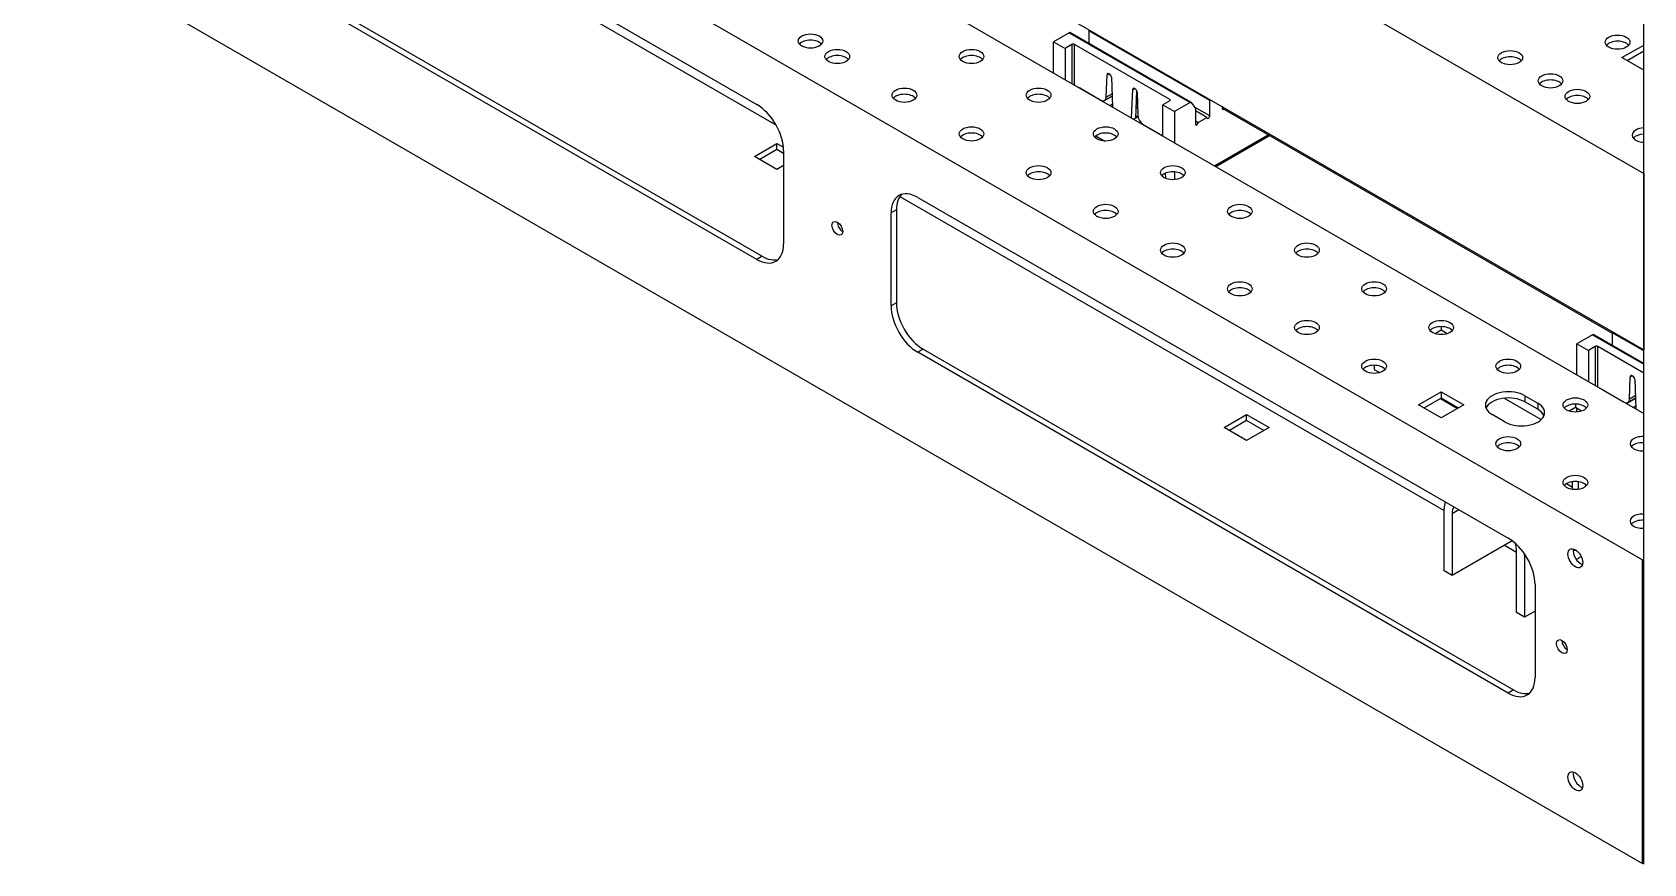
# Model space of a CAD drawing. Header units: millimetres. Extents: x -116965 to 323937, y 291661 to 566926.
# Drawn here: x -23888.4 to -23676.1, y 313618 to 313727.6 of the extents above; entities that cross this region are included whole.
import ezdxf

# ---------------------------------------------------------------- set-up
doc = ezdxf.new("R2010")
doc.units = ezdxf.units.MM
doc.layers.add('ALPHA', color=255, linetype='Continuous')

msp = doc.modelspace()

# ---------------------------------------------------------------- linework, layer by layer
at = {"layer": 'ALPHA'}
for p, q in [((-23676.075635, 313617.931199), (-23676.075635, 314087.416733)), ((-23888.030893, 313831.342993), (-23676.075635, 313708.970568)), ((-23888.030893, 313808.072841), (-23676.075635, 313685.700416)), ((-23871.413883, 313790.109916), (-23676.075635, 313677.331326)), ((-23888.384446, 313780.516081), (-23676.252412, 313658.041594)), ((-23870.706777, 313762.961405), (-23792.925031, 313718.054093)), ((-23852.817621, 313751.408351), (-23790.400154, 313715.37161)), ((-23792.925031, 313697.641678), (-23870.706777, 313742.54899)), ((-23869.99967, 313742.957238), (-23792.217924, 313698.049926)), ((-23888.384446, 313740.507749), (-23676.252412, 313618.033262)), ((-23751.761776, 313727.516954), (-23753.822735, 313726.327058)), ((-23751.761776, 313727.516954), (-23735.851873, 313718.331367)), ((-23735.726873, 313718.34375), (-23751.636776, 313727.529336)), ((-23733.263606, 313718.600959), (-23749.173508, 313727.786546)), ((-23749.173508, 313727.786546), (-23749.173508, 313726.107168)), ((-23753.822735, 313722.218635), (-23753.822735, 313726.327058)), ((-23753.822735, 313726.327058), (-23752.316598, 313725.457489)), ((-23751.432714, 313725.9678), (-23752.316598, 313725.457489)), ((-23752.316598, 313725.457489), (-23752.316598, 313721.349066)), ((-23751.432714, 313725.9678), (-23751.432714, 313720.838756)), ((-23738.535087, 313718.725475), (-23751.079161, 313725.9678)), ((-23751.079161, 313720.660572), (-23751.079161, 313725.9678)), ((-23678.957095, 313724.228848), (-23676.075635, 313725.89246)), ((-23676.075635, 313725.075963), (-23678.249988, 313723.8206)), ((-23676.075635, 313722.565236), (-23678.957095, 313724.228848)), ((-23750.427997, 313720.258682), (-23750.411342, 313720.268297)), ((-23746.879584, 313719.023947), (-23746.788888, 313721.970564)), ((-23746.788888, 313721.970564), (-23746.533139, 313722.118221)), ((-23746.523885, 313722.113065), (-23746.475224, 313722.084971)), ((-23746.210309, 313721.639136), (-23746.066642, 313717.740652)), ((-23750.300473, 313720.210996), (-23747.58626, 313718.643945)), ((-23748.890249, 313719.370863), (-23748.867784, 313719.383833)), ((-23748.011569, 313718.863557), (-23747.989104, 313718.876527)), ((-23746.118691, 313719.153042), (-23747.08626, 313718.594416)), ((-23746.129885, 313719.456786), (-23746.879584, 313719.023947)), ((-23746.420579, 313717.944998), (-23746.081389, 313718.14083)), ((-23743.547606, 313716.286286), (-23743.403938, 313720.018877)), ((-23743.403938, 313720.018877), (-23743.150542, 313720.165175)), ((-23743.139024, 313720.158814), (-23743.090363, 313720.13072)), ((-23742.889634, 313719.908711), (-23743.031322, 313716.227552)), ((-23742.825359, 313719.68222), (-23742.734663, 313716.630875)), ((-23738.535087, 313718.521351), (-23739.41897, 313718.011041)), ((-23738.535087, 313718.725475), (-23738.535087, 313718.521351)), ((-23735.851873, 313718.331367), (-23737.912833, 313717.141472)), ((-23735.69878, 313718.317694), (-23735.137439, 313717.519101)), ((-23733.263606, 313718.600959), (-23733.226535, 313718.696503)), ((-23733.263606, 313716.559718), (-23733.263606, 313718.600959)), ((-23742.706856, 313716.414882), (-23743.238599, 313716.107881)), ((-23742.71264, 313716.442532), (-23743.016299, 313716.617849)), ((-23742.762336, 313717.561888), (-23742.975232, 313717.684804)), ((-23742.772564, 313717.905998), (-23742.962497, 313718.015656)), ((-23739.41897, 313718.011041), (-23737.912833, 313717.141472)), ((-23739.41897, 313713.902617), (-23739.41897, 313718.011041)), ((-23737.912833, 313717.141472), (-23737.912833, 313713.033048)), ((-23733.263606, 313716.559718), (-23735.282327, 313717.725228)), ((-23735.137439, 313717.519101), (-23735.137439, 313715.47786)), ((-23733.617159, 313716.355594), (-23735.137439, 313717.233328)), ((-23734.783885, 313715.681984), (-23733.617159, 313716.355594)), ((-23731.601905, 313717.758522), (-23731.601905, 313717.519101)), ((-23731.601905, 313717.554398), (-23680.235456, 313687.897965)), ((-23748.256041, 313713.927539), (-23747.064067, 313713.239353)), ((-23742.027987, 313715.434874), (-23739.41897, 313713.928558)), ((-23741.625143, 313715.202292), (-23741.647608, 313715.189322)), ((-23735.137439, 313715.886108), (-23734.783885, 313715.681984)), ((-23732.631997, 313709.984156), (-23725.560929, 313714.066639)), ((-23732.45522, 313709.882094), (-23725.384152, 313713.964577)), ((-23793.243229, 313711.215934), (-23790.27338, 313712.930577)), ((-23790.27338, 313712.11408), (-23792.536122, 313710.807686)), ((-23790.27338, 313712.930577), (-23789.415045, 313712.435017)), ((-23790.27338, 313712.11408), (-23790.27338, 313712.930577)), ((-23789.389497, 313711.60377), (-23790.27338, 313712.11408)), ((-23789.389497, 313711.930368), (-23789.389497, 313699.68292)), ((-23790.27338, 313709.501291), (-23793.243229, 313711.215934)), ((-23789.389497, 313710.011601), (-23790.27338, 313709.501291)), ((-23739.03829, 313708.296923), (-23739.099654, 313709.006516)), ((-23737.912833, 313709.186353), (-23737.912833, 313708.142411)), ((-23676.075635, 313708.970568), (-23676.075635, 313685.700416)), ((-23774.066583, 313705.941418), (-23702.380347, 313664.55335)), ((-23771.711827, 313705.806644), (-23693.930081, 313660.899332)), ((-23774.540254, 313704.173651), (-23775.247361, 313703.765403)), ((-23775.247361, 313691.517954), (-23775.247361, 313703.765403)), ((-23774.540254, 313704.173651), (-23774.540254, 313691.926202)), ((-23792.217924, 313698.049926), (-23792.925031, 313697.641678)), ((-23774.540254, 313691.926202), (-23775.247361, 313691.517954)), ((-23702.768916, 313688.781913), (-23702.768916, 313688.313205)), ((-23702.768916, 313688.313205), (-23703.577449, 313687.846398)), ((-23701.960383, 313687.846398), (-23702.768916, 313688.313205)), ((-23702.061809, 313687.815502), (-23702.061809, 313687.904956)), ((-23682.82323, 313687.707992), (-23684.883797, 313686.51787)), ((-23684.883797, 313682.416721), (-23684.883797, 313686.51787)), ((-23684.883797, 313686.51787), (-23683.377373, 313685.648467)), ((-23682.82323, 313687.707992), (-23676.075635, 313683.81375)), ((-23676.075635, 313683.898273), (-23682.698266, 313687.720395)), ((-23680.196087, 313688.07936), (-23680.235456, 313687.977869)), ((-23676.075635, 313685.57711), (-23680.235456, 313687.977869)), ((-23680.235456, 313687.977869), (-23680.235456, 313686.299033)), ((-23771.00472, 313685.802478), (-23771.711827, 313685.394229)), ((-23693.930081, 313640.486917), (-23771.711827, 313685.394229)), ((-23771.00472, 313685.802478), (-23693.222974, 313640.895166)), ((-23682.493658, 313686.158875), (-23683.377373, 313685.648467)), ((-23683.377373, 313685.648467), (-23683.377373, 313681.546986)), ((-23682.493658, 313686.158875), (-23682.493658, 313681.036773)), ((-23676.075635, 313682.658924), (-23682.140105, 313686.158913)), ((-23682.140105, 313680.851686), (-23682.140105, 313686.158913)), ((-23711.607751, 313683.67881), (-23711.607751, 313683.128451)), ((-23711.607751, 313683.128451), (-23710.891554, 313682.714955)), ((-23677.939728, 313679.215522), (-23677.849015, 313682.16215)), ((-23677.849015, 313682.16215), (-23677.593267, 313682.309862)), ((-23677.583961, 313682.30468), (-23677.535291, 313682.276591)), ((-23705.738764, 313678.454009), (-23702.768916, 313680.168651)), ((-23702.768916, 313680.168651), (-23702.768916, 313679.352155)), ((-23702.768916, 313680.168651), (-23699.799068, 313678.454009)), ((-23681.483139, 313680.45335), (-23681.472359, 313680.459576)), ((-23681.361268, 313680.402195), (-23678.646539, 313678.835443)), ((-23677.270326, 313681.830785), (-23677.126849, 313677.938245)), ((-23702.768916, 313676.739366), (-23705.738764, 313678.454009)), ((-23702.768916, 313679.352155), (-23705.031658, 313678.04576)), ((-23702.857304, 313679.301124), (-23700.594563, 313677.994729)), ((-23700.506174, 313678.04576), (-23702.768916, 313679.352155)), ((-23699.799068, 313678.454009), (-23702.768916, 313676.739366)), ((-23694.453572, 313679.348206), (-23689.590157, 313676.540312)), ((-23691.73805, 313679.678753), (-23691.73805, 313678.862257)), ((-23691.73805, 313679.678753), (-23690.040994, 313678.698957)), ((-23690.040994, 313677.882461), (-23691.73805, 313678.862257)), ((-23690.040994, 313678.698957), (-23690.040994, 313677.882461)), ((-23685.091246, 313678.106997), (-23685.89978, 313677.640191)), ((-23685.091246, 313678.575706), (-23685.091246, 313678.106997)), ((-23684.282713, 313677.640191), (-23685.091246, 313678.106997)), ((-23684.883797, 313677.523491), (-23684.883797, 313677.987227)), ((-23679.514172, 313679.33618), (-23679.531155, 313679.326371)), ((-23678.359424, 313678.649872), (-23677.178226, 313679.332097)), ((-23677.178698, 313679.34491), (-23678.146396, 313678.785996)), ((-23677.189892, 313679.648605), (-23677.939728, 313679.215522)), ((-23677.475541, 313678.139562), (-23677.141384, 313678.332561)), ((-23731.371385, 313675.494208), (-23728.401537, 313677.208851)), ((-23728.401537, 313676.392355), (-23730.664279, 313675.08596)), ((-23728.401537, 313677.208851), (-23725.431688, 313675.494208)), ((-23728.401537, 313676.392355), (-23728.401537, 313677.208851)), ((-23726.138795, 313675.08596), (-23728.401537, 313676.392355)), ((-23694.354345, 313676.208643), (-23696.051402, 313677.188439)), ((-23728.401537, 313673.779566), (-23731.371385, 313675.494208)), ((-23725.431688, 313675.494208), (-23728.401537, 313673.779566)), ((-23686.257837, 313668.084423), (-23685.4448, 313667.615016)), ((-23685.4448, 313667.332082), (-23685.4448, 313668.347024)), ((-23684.737693, 313668.347024), (-23684.737693, 313667.332082)), ((-23702.380347, 313656.611759), (-23702.380347, 313664.776725)), ((-23701.319485, 313664.164469), (-23700.45264, 313664.665133)), ((-23701.319485, 313664.164469), (-23701.319485, 313655.999503)), ((-23693.419913, 313660.562061), (-23701.319485, 313655.999503)), ((-23694.443377, 313659.970938), (-23692.832588, 313659.040949)), ((-23692.832588, 313651.101457), (-23692.832588, 313659.266423)), ((-23691.771726, 313658.654167), (-23691.699223, 313658.696042)), ((-23701.319485, 313655.999503), (-23702.380347, 313656.611759)), ((-23691.771726, 313658.654167), (-23691.771726, 313650.489201)), ((-23684.313429, 313658.470255), (-23684.737693, 313658.225306)), ((-23676.252412, 313658.041594), (-23676.075635, 313658.143656)), ((-23676.252412, 313618.033262), (-23676.252412, 313658.041594)), ((-23690.394547, 313654.775608), (-23690.394547, 313642.528159)), ((-23691.771726, 313650.489201), (-23692.832588, 313651.101457)), ((-23690.394547, 313651.284618), (-23691.771726, 313650.489201)), ((-23693.222974, 313640.895166), (-23693.930081, 313640.486917)), ((-23676.075635, 313618.135324), (-23676.252412, 313618.033262))]:
    msp.add_line(p, q, dxfattribs=at)
for centre, major_axis, ratio, start_param, end_param in [((-23785.853963, 313726.423183), (-1.625, 0), 0.5773502692, 2.3561944902, 8.6393797974), ((-23751.761776, 313727.31283), (0.125, 0.216506), 0.5773502692, 0, 0.7853981634), ((-23679.522781, 313726.27009), (-1.625, 0), 0.5773502692, 5.4977871438, 11.780972451), ((-23785.853963, 313725.606686), (-1.625, 0), 0.5773502692, 3.5917893435, 5.8329886172), ((-23782.318429, 313724.381941), (-1.625, 0), 0.5773502692, 2.3561944902, 8.6393797974), ((-23782.318429, 313723.565445), (-1.625, 0), 0.5773502692, 3.5917893435, 5.8329886172), ((-23764.640759, 313724.381941), (-1.625, 0), 0.5773502692, 2.3561944902, 8.6393797974), ((-23764.640759, 313723.565445), (-1.625, 0), 0.5773502692, 3.5917893435, 5.8329886172), ((-23751.255938, 313725.865738), (-0.25, 0), 0.5773502692, 3.926990817, 5.4977871438), ((-23693.664916, 313724.228848), (-1.625, 0), 0.5773502692, 5.4977871438, 11.780972451), ((-23679.522781, 313725.453593), (-1.625, 0), 0.5773502692, 3.5917893435, 5.8329886172), ((-23693.664916, 313723.412351), (-1.625, 0), 0.5773502692, 3.5917893435, 5.8329886172), ((-23773.479594, 313719.278838), (-1.625, 0), 0.5773502692, 2.3561944902, 8.6393797974), ((-23755.801925, 313719.278838), (-1.625, 0), 0.5773502692, 2.3561944902, 8.6393797974), ((-23751.255938, 313720.55851), (-0.25, 0), 0.5773502692, 3.926990817, 4.4366341111), ((-23750.300473, 313718.986251), (-0.75, 1.299038), 0.5773502692, 5.4977871438, 5.7039687512), ((-23746.523885, 313721.806879), (-0.1875, 0.32476), 0.5773502692, 5.4977871438, 7.0336768855), ((-23746.475224, 313721.778784), (-0.1875, 0.32476), 0.5773502692, 3.9704417124, 5.4977871438), ((-23743.139024, 313719.852628), (-0.1875, 0.32476), 0.5773502692, 5.4977871438, 7.0251325752), ((-23688.361615, 313721.166986), (-1.625, 0), 0.5773502692, 5.4977871438, 11.780972451), ((-23688.361615, 313720.350489), (-1.625, 0), 0.5773502692, 3.5917893435, 5.8329886172), ((-23773.479594, 313718.462341), (-1.625, 0), 0.5773502692, 3.5917893435, 5.8329886172), ((-23755.801925, 313718.462341), (-1.625, 0), 0.5773502692, 3.5917893435, 5.8329886172), ((-23747.58626, 313719.460441), (-0.5, 0.866025), 0.5773502692, 2.3561944902, 3.8920842319), ((-23743.090363, 313719.824534), (-0.1875, 0.32476), 0.5773502692, 3.961897402, 5.4977871438), ((-23738.711863, 313718.623413), (-0.25, 0), 0.5773502692, 2.3561944902, 3.926990817), ((-23735.851873, 313718.127243), (0.125, 0.216506), 0.5773502692, 6.0213859194, 7.0685834706), ((-23684.826081, 313719.125744), (-1.625, 0), 0.5773502692, 5.4977871438, 11.780972451), ((-23684.826081, 313718.309248), (-1.625, 0), 0.5773502692, 3.5917893435, 5.8329886172), ((-23792.925031, 313713.97161), (-2.5, 4.330127), 0.5773502692, 3.926990817, 5.4977871438), ((-23742.027987, 313716.251371), (-0.5, 0.866025), 0.5773502692, 0.8203047484, 2.3561944902), ((-23733.440382, 313716.457656), (0.125, 0.216506), 0.5773502692, 2.3561944902, 5.4977871438), ((-23731.425128, 313717.621163), (0.125, 0.216506), 0.5773502692, 2.3561944902, 4.0877125058), ((-23764.640759, 313714.175734), (-1.625, 0), 0.5773502692, 2.3561944902, 8.6393797974), ((-23764.640759, 313713.359237), (-1.625, 0), 0.5773502692, 3.5917893435, 5.8329886172), ((-23746.96309, 313714.175734), (-1.625, 0), 0.5773502692, 2.3561944902, 8.6393797974), ((-23746.96309, 313713.359237), (-1.625, 0), 0.5773502692, 3.5917893435, 5.8329886172), ((-23734.960662, 313715.579922), (0.125, 0.216506), 0.5773502692, 2.3561944902, 5.4977871438), ((-23675.987247, 313714.022641), (-1.625, 0), 0.5773502692, 5.4977871438, 7.799561948), ((-23675.987247, 313713.206144), (-1.625, 0), 0.5773502692, 4.7668086664, 5.8329886172), ((-23675.987247, 313714.022641), (-1.625, 0), 0.5773502692, 4.7668086664, 5.4977871438), ((-23755.801925, 313709.07263), (-1.625, 0), 0.5773502692, 2.3561944902, 8.6393797974), ((-23738.124255, 313709.07263), (-1.625, 0), 0.5773502692, 2.3561944902, 8.6393797974), ((-23755.801925, 313708.256134), (-1.625, 0), 0.5773502692, 3.5917893435, 5.8329886172), ((-23738.124255, 313708.256134), (-1.625, 0), 0.5773502692, 3.5917893435, 5.8329886172), ((-23771.711827, 313701.724161), (-2.5, 4.330127), 0.5773502692, 5.4977871438, 7.0685834706), ((-23771.00472, 313702.132409), (-2.5, 4.330127), 0.5773502692, 0.1418970546, 0.7853981634), ((-23746.96309, 313703.969527), (-1.625, 0), 0.5773502692, 2.3561944902, 8.6393797974), ((-23746.96309, 313703.15303), (-1.625, 0), 0.5773502692, 3.5917893435, 5.8329886172), ((-23729.28542, 313703.969527), (-1.625, 0), 0.5773502692, 2.3561944902, 8.6393797974), ((-23729.28542, 313703.15303), (-1.625, 0), 0.5773502692, 3.5917893435, 5.8329886172), ((-23782.318429, 313701.724161), (-0.5, 0.866025), 0.5773502692, 0.7853981634, 7.0685834706), ((-23781.611322, 313702.132409), (-0.5, 0.866025), 0.5773502692, 0.7853981634, 2.3561944902), ((-23792.925031, 313701.724161), (-2.5, 4.330127), 0.5773502692, 2.3561944902, 3.926990817), ((-23738.124255, 313698.866423), (-1.625, 0), 0.5773502692, 2.3561944902, 8.6393797974), ((-23720.446586, 313698.866423), (-1.625, 0), 0.5773502692, 2.3561944902, 8.6393797974), ((-23792.217924, 313702.132409), (-2.5, 4.330127), 0.5773502692, 2.3561944902, 2.999695599), ((-23738.124255, 313698.049926), (-1.625, 0), 0.5773502692, 3.5917893435, 5.8329886172), ((-23720.446586, 313698.049926), (-1.625, 0), 0.5773502692, 3.5917893435, 5.8329886172), ((-23729.28542, 313693.763319), (-1.625, 0), 0.5773502692, 2.3561944902, 8.6393797974), ((-23729.28542, 313692.946823), (-1.625, 0), 0.5773502692, 3.5917893435, 5.8329886172), ((-23711.607751, 313693.763319), (-1.625, 0), 0.5773502692, 2.3561944902, 8.6393797974), ((-23711.607751, 313692.946823), (-1.625, 0), 0.5773502692, 3.5917893435, 5.8329886172), ((-23771.711827, 313689.476712), (-2.5, 4.330127), 0.5773502692, 0.7853981634, 2.3561944902), ((-23771.00472, 313689.884961), (-2.5, 4.330127), 0.5773502692, 0.7853981634, 2.3561944902), ((-23720.446586, 313688.660216), (-1.625, 0), 0.5773502692, 2.3561944902, 8.6393797974), ((-23720.446586, 313687.843719), (-1.625, 0), 0.5773502692, 3.5917893435, 5.8329886172), ((-23702.768916, 313688.660216), (-1.625, 0), 0.5773502692, 2.3561944902, 8.6393797974), ((-23702.768916, 313687.843719), (-1.625, 0), 0.5773502692, 3.5917893435, 5.8329886172), ((-23682.82323, 313687.503868), (0.124964, 0.216527), 0.5772403082, 0, 0.7853029616), ((-23711.607751, 313683.557112), (-1.625, 0), 0.5773502692, 2.3561944902, 8.6393797974), ((-23693.930081, 313683.557112), (-1.625, 0), 0.5773502692, 2.3561944902, 8.6393797974), ((-23682.316848, 313686.056832), (-0.25, 0), 0.5773502692, 3.9271812569, 5.4979775837), ((-23711.607751, 313682.740616), (-1.625, 0), 0.5773502692, 3.5917893435, 5.8329886172), ((-23693.930081, 313682.740616), (-1.625, 0), 0.5773502692, 3.5917893435, 5.8329886172), ((-23677.583961, 313681.998493), (-0.187554, 0.324729), 0.5774602093, 5.4976919057, 7.0335816474), ((-23677.535291, 313681.970404), (-0.187554, 0.324729), 0.5774602093, 3.9703464743, 5.4976919057), ((-23693.894726, 313678.433596), (-3.05, 0), 0.5773502692, 3.926990817, 7.0685834706), ((-23682.316848, 313680.749604), (-0.25, 0), 0.5773502692, 3.9271812569, 4.3623003363), ((-23681.361268, 313679.17745), (-0.750214, 1.298914), 0.5774602093, 5.4976919057, 5.6748395574), ((-23693.894726, 313677.6171), (-3.05, 0), 0.5773502692, 3.926990817, 6.0492182714), ((-23692.19767, 313677.4538), (-3.05, 0), 0.5773502692, 0.7853981634, 3.926990817), ((-23692.19767, 313676.637304), (-3.05, 0), 0.5773502692, 3.3755596893, 3.926990817), ((-23685.091246, 313678.454009), (-1.625, 0), 0.5773502692, 2.3561944902, 8.6393797974), ((-23685.091246, 313677.637512), (-1.625, 0), 0.5773502692, 3.5917893435, 5.8329886172), ((-23678.646539, 313679.651939), (-0.500143, 0.865943), 0.5774602093, 2.3560992521, 3.8919889938), ((-23693.930081, 313673.350905), (-1.625, 0), 0.5773502692, 2.3561944902, 8.6393797974), ((-23676.252412, 313673.350905), (-1.625, 0), 0.5773502692, 4.6033876036, 7.9629830108), ((-23693.930081, 313672.534408), (-1.625, 0), 0.5773502692, 3.5917893435, 5.8329886172), ((-23676.252412, 313672.534408), (-1.625, 0), 0.5773502692, 4.6033876036, 5.8329886172), ((-23685.091246, 313668.247801), (-1.625, 0), 0.5773502692, 2.3561944902, 8.6393797974), ((-23685.091246, 313667.431305), (-1.625, 0), 0.5773502692, 3.5917893435, 5.8329886172), ((-23699.551381, 313663.144043), (-2.000571, 3.463772), 0.5774602093, 0.4736874695, 0.7853029253), ((-23699.551381, 313663.144043), (-1.250357, 2.164857), 0.5774602093, 0.272719093, 0.7853029253), ((-23676.252412, 313663.144698), (-1.625, 0), 0.5773502692, 4.6033876036, 7.9629830108), ((-23676.252412, 313662.328201), (-1.625, 0), 0.5773502692, 4.6033876036, 5.8329886172), ((-23693.930081, 313656.816849), (-2.5, 4.330127), 0.5773502692, 3.926990817, 5.4977871438), ((-23694.600691, 313660.286849), (-1.250357, 2.164857), 0.5774602093, 3.9268955789, 4.3584620071), ((-23694.600691, 313660.286849), (-2.000571, 3.463772), 0.5774602093, 3.9268955789, 3.9736918405), ((-23685.091246, 313658.245718), (-0.6875, 1.190785), 0.5773502692, 0.7853981634, 7.0685834706), ((-23684.38414, 313658.653966), (-0.6875, 1.190785), 0.5773502692, 0.5401439777, 2.6014486759), ((-23684.737693, 313660.674795), (0.75, 1.299038), 0.5773502692, 3.3094866472, 3.6500724998), ((-23684.737693, 313660.674795), (1.5, 2.598076), 0.5773502692, 3.8148489271, 3.926990817), ((-23686.859013, 313646.610642), (-0.5, 0.866025), 0.5773502692, 0.7853981634, 7.0685834706), ((-23686.151907, 313647.01889), (-0.5, 0.866025), 0.5773502692, 0.7853981634, 2.3561944902), ((-23693.930081, 313644.5694), (-2.5, 4.330127), 0.5773502692, 2.3561944902, 3.926990817), ((-23693.222974, 313644.977649), (-2.5, 4.330127), 0.5773502692, 2.3561944902, 2.999695599), ((-23685.091246, 313628.851841), (-0.6875, 1.190785), 0.5773502692, 0.7853981634, 7.0685834706), ((-23684.38414, 313629.26009), (-0.6875, 1.190785), 0.5773502692, 0.5401439777, 2.6014486759)]:
    msp.add_ellipse(centre, major_axis=major_axis, ratio=ratio, start_param=start_param, end_param=end_param, dxfattribs=at)

doc.saveas('drawing.dxf')
